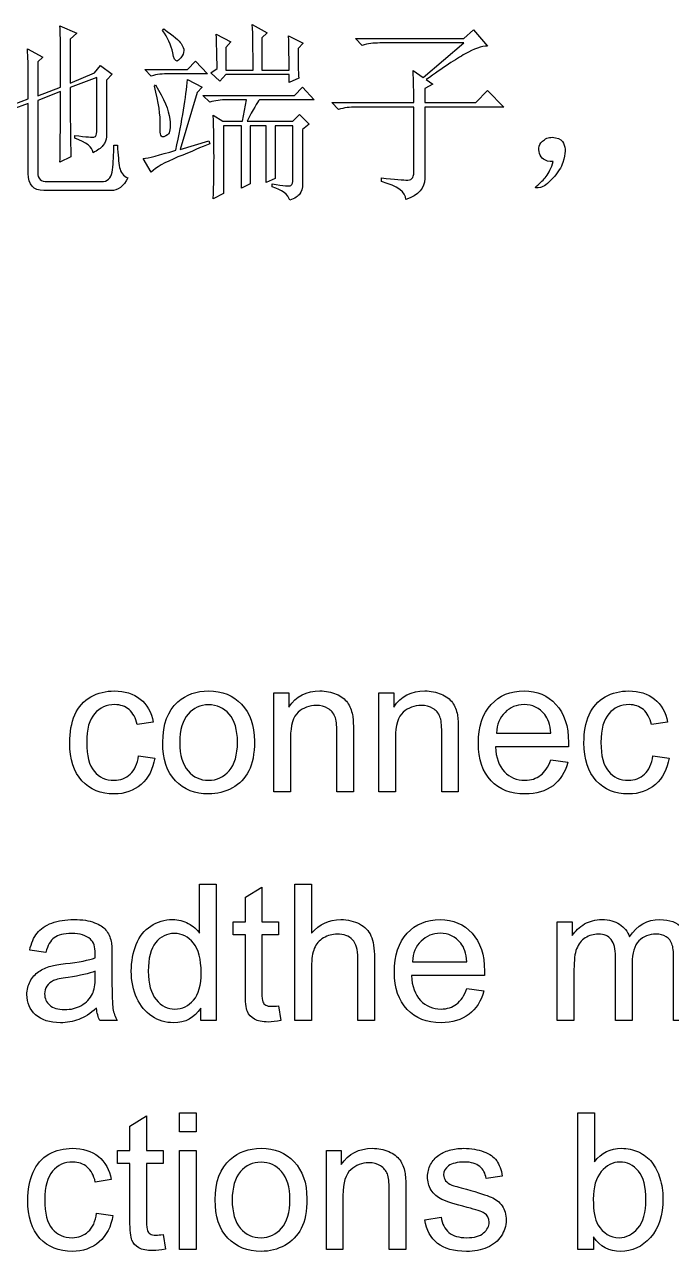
# Model space of a CAD drawing. Extents: x -45 to 645, y -160 to 467.
# Drawn here: x 370.41 to 376.39, y 147.13 to 158.48 of the extents above; entities that cross this region are included whole.
import ezdxf

# ---------------------------------------------------------------- set-up
doc = ezdxf.new("R2010")
doc.units = 0
doc.layers.add('layer 1', color=7, linetype='Continuous')

msp = doc.modelspace()

# ---------------------------------------------------------------- linework, layer by layer
at = {"layer": 'layer 1', "color": 7, "true_color": 0xffffff}
for points, knots in [([(370.872, 157.431), (370.98, 157.394), (371.038, 157.35), (371.042, 157.298), (371.083, 157.318), (371.113, 157.339), (371.134, 157.364), (371.155, 157.39), (371.166, 157.417), (371.166, 157.443), (371.166, 157.443), (371.166, 157.969), (371.166, 157.969), (371.166, 157.969), (371.22, 158.023), (371.22, 158.023), (371.22, 158.023), (371.11, 158.106), (371.11, 158.106), (371.11, 158.106), (371.055, 158.037), (371.055, 158.037), (371.055, 158.037), (370.83, 157.941), (370.83, 157.941), (370.83, 157.941), (370.83, 158.348), (370.83, 158.348), (370.83, 158.348), (370.891, 158.403), (370.891, 158.403), (370.891, 158.403), (370.736, 158.471), (370.736, 158.471), (370.739, 158.397), (370.741, 158.32), (370.741, 158.237), (370.741, 158.237), (370.741, 157.905), (370.741, 157.905), (370.741, 157.905), (370.53, 157.824), (370.53, 157.824), (370.53, 157.824), (370.53, 158.14), (370.53, 158.14), (370.53, 158.14), (370.579, 158.182), (370.579, 158.182), (370.579, 158.182), (370.436, 158.258), (370.436, 158.258), (370.439, 158.175), (370.443, 158.103), (370.443, 158.044), (370.443, 158.044), (370.443, 157.796), (370.443, 157.796), (370.443, 157.796), (370.182, 157.699), (370.182, 157.699), (370.182, 157.699), (370.251, 157.665), (370.251, 157.665), (370.251, 157.665), (370.292, 157.699), (370.292, 157.699), (370.292, 157.699), (370.443, 157.753), (370.443, 157.753), (370.443, 157.753), (370.443, 157.106), (370.443, 157.106), (370.443, 157), (370.49, 156.947), (370.586, 156.947), (370.586, 156.947), (371.206, 156.947), (371.206, 156.947), (371.274, 156.947), (371.326, 156.986), (371.363, 157.064), (371.323, 157.083), (371.296, 157.115), (371.288, 157.161), (371.279, 157.207), (371.272, 157.275), (371.267, 157.367), (371.267, 157.367), (371.234, 157.367), (371.234, 157.367), (371.234, 157.281), (371.23, 157.205), (371.223, 157.14), (371.216, 157.076), (371.188, 157.039), (371.138, 157.03), (371.138, 157.03), (370.619, 157.03), (370.619, 157.03), (370.56, 157.03), (370.53, 157.058), (370.53, 157.113), (370.53, 157.113), (370.53, 157.782), (370.53, 157.782), (370.53, 157.782), (370.741, 157.865), (370.741, 157.865), (370.741, 157.59), (370.739, 157.371), (370.736, 157.21), (370.736, 157.21), (370.837, 157.258), (370.837, 157.258), (370.834, 157.381), (370.83, 157.595), (370.83, 157.9), (370.83, 157.9), (371.076, 157.995), (371.076, 157.995), (371.076, 157.995), (371.076, 157.493), (371.076, 157.493), (371.076, 157.464), (371.069, 157.448), (371.055, 157.443), (371.042, 157.44), (370.98, 157.443), (370.872, 157.457), (370.872, 157.457), (370.872, 157.431), (370.872, 157.431)], [0, 0, 0, 0, 0.022727, 0.022727, 0.022727, 0.045455, 0.045455, 0.045455, 0.068182, 0.068182, 0.068182, 0.090909, 0.090909, 0.090909, 0.113636, 0.113636, 0.113636, 0.136364, 0.136364, 0.136364, 0.159091, 0.159091, 0.159091, 0.181818, 0.181818, 0.181818, 0.204545, 0.204545, 0.204545, 0.227273, 0.227273, 0.227273, 0.25, 0.25, 0.25, 0.272727, 0.272727, 0.272727, 0.295455, 0.295455, 0.295455, 0.318182, 0.318182, 0.318182, 0.340909, 0.340909, 0.340909, 0.363636, 0.363636, 0.363636, 0.386364, 0.386364, 0.386364, 0.409091, 0.409091, 0.409091, 0.431818, 0.431818, 0.431818, 0.454545, 0.454545, 0.454545, 0.477273, 0.477273, 0.477273, 0.5, 0.5, 0.5, 0.522727, 0.522727, 0.522727, 0.545455, 0.545455, 0.545455, 0.568182, 0.568182, 0.568182, 0.590909, 0.590909, 0.590909, 0.613636, 0.613636, 0.613636, 0.636364, 0.636364, 0.636364, 0.659091, 0.659091, 0.659091, 0.681818, 0.681818, 0.681818, 0.704545, 0.704545, 0.704545, 0.727273, 0.727273, 0.727273, 0.75, 0.75, 0.75, 0.772727, 0.772727, 0.772727, 0.795455, 0.795455, 0.795455, 0.818182, 0.818182, 0.818182, 0.840909, 0.840909, 0.840909, 0.863636, 0.863636, 0.863636, 0.886364, 0.886364, 0.886364, 0.909091, 0.909091, 0.909091, 0.931818, 0.931818, 0.931818, 0.954545, 0.954545, 0.954545, 0.977273, 0.977273, 0.977273, 1, 1, 1, 1]), ([(371.684, 158.429), (371.733, 158.364), (371.765, 158.295), (371.779, 158.221), (371.787, 158.172), (371.801, 158.145), (371.82, 158.145), (371.824, 158.145), (371.836, 158.156), (371.854, 158.177), (371.873, 158.198), (371.882, 158.219), (371.882, 158.242), (371.882, 158.261), (371.873, 158.283), (371.857, 158.307), (371.841, 158.334), (371.787, 158.378), (371.697, 158.443), (371.697, 158.443), (371.684, 158.429), (371.684, 158.429)], [0, 0, 0, 0, 0.142857, 0.142857, 0.142857, 0.285714, 0.285714, 0.285714, 0.428571, 0.428571, 0.428571, 0.571429, 0.571429, 0.571429, 0.714286, 0.714286, 0.714286, 0.857143, 0.857143, 0.857143, 1, 1, 1, 1]), ([(372.133, 158.036), (372.133, 158.036), (372.215, 157.96), (372.215, 157.96), (372.215, 157.96), (372.269, 158.022), (372.269, 158.022), (372.269, 158.022), (372.856, 158.022), (372.856, 158.022), (372.856, 158.022), (372.856, 157.946), (372.856, 157.946), (372.856, 157.946), (372.945, 157.986), (372.945, 157.986), (372.941, 158.046), (372.938, 158.138), (372.938, 158.263), (372.938, 158.263), (372.987, 158.311), (372.987, 158.311), (372.987, 158.311), (372.851, 158.38), (372.851, 158.38), (372.854, 158.26), (372.856, 158.156), (372.856, 158.062), (372.856, 158.062), (372.604, 158.062), (372.604, 158.062), (372.604, 158.062), (372.604, 158.36), (372.604, 158.36), (372.604, 158.36), (372.652, 158.408), (372.652, 158.408), (372.652, 158.408), (372.515, 158.484), (372.515, 158.484), (372.521, 158.392), (372.522, 158.251), (372.522, 158.062), (372.522, 158.062), (372.269, 158.062), (372.269, 158.062), (372.269, 158.062), (372.269, 158.27), (372.269, 158.27), (372.269, 158.27), (372.318, 158.325), (372.318, 158.325), (372.318, 158.325), (372.182, 158.394), (372.182, 158.394), (372.185, 158.311), (372.189, 158.205), (372.189, 158.076), (372.189, 158.076), (372.133, 158.036), (372.133, 158.036)], [0, 0, 0, 0, 0.05, 0.05, 0.05, 0.1, 0.1, 0.1, 0.15, 0.15, 0.15, 0.2, 0.2, 0.2, 0.25, 0.25, 0.25, 0.3, 0.3, 0.3, 0.35, 0.35, 0.35, 0.4, 0.4, 0.4, 0.45, 0.45, 0.45, 0.5, 0.5, 0.5, 0.55, 0.55, 0.55, 0.6, 0.6, 0.6, 0.65, 0.65, 0.65, 0.7, 0.7, 0.7, 0.75, 0.75, 0.75, 0.8, 0.8, 0.8, 0.85, 0.85, 0.85, 0.9, 0.9, 0.9, 0.95, 0.95, 0.95, 1, 1, 1, 1]), ([(373.532, 158.291), (373.582, 158.306), (373.636, 158.313), (373.696, 158.313), (373.696, 158.313), (374.473, 158.313), (374.473, 158.313), (374.473, 158.313), (374.097, 157.995), (374.097, 157.995), (374.097, 157.995), (374.003, 158.057), (374.003, 158.057), (374.006, 157.962), (374.01, 157.863), (374.01, 157.761), (374.01, 157.761), (373.252, 157.761), (373.252, 157.761), (373.252, 157.761), (373.313, 157.699), (373.313, 157.699), (373.364, 157.713), (373.418, 157.72), (373.477, 157.72), (373.477, 157.72), (374.01, 157.72), (374.01, 157.72), (374.01, 157.72), (374.01, 157.14), (374.01, 157.14), (374.013, 157.076), (373.996, 157.044), (373.954, 157.044), (373.914, 157.044), (373.832, 157.051), (373.71, 157.064), (373.71, 157.064), (373.71, 157.03), (373.71, 157.03), (373.86, 156.988), (373.935, 156.933), (373.935, 156.864), (374.052, 156.905), (374.111, 156.97), (374.111, 157.058), (374.111, 157.058), (374.111, 157.72), (374.111, 157.72), (374.111, 157.72), (374.841, 157.72), (374.841, 157.72), (374.841, 157.72), (374.691, 157.872), (374.691, 157.872), (374.691, 157.872), (374.583, 157.761), (374.583, 157.761), (374.583, 157.761), (374.111, 157.761), (374.111, 157.761), (374.111, 157.761), (374.111, 157.893), (374.111, 157.893), (374.111, 157.893), (374.186, 157.933), (374.186, 157.933), (374.186, 157.933), (374.125, 157.974), (374.125, 157.974), (374.281, 158.085), (374.399, 158.164), (374.483, 158.212), (374.567, 158.26), (374.637, 158.284), (374.691, 158.284), (374.691, 158.284), (374.562, 158.436), (374.562, 158.436), (374.562, 158.436), (374.473, 158.353), (374.473, 158.353), (374.473, 158.353), (373.47, 158.353), (373.47, 158.353), (373.47, 158.353), (373.532, 158.291), (373.532, 158.291)], [0, 0, 0, 0, 0.034483, 0.034483, 0.034483, 0.068966, 0.068966, 0.068966, 0.103448, 0.103448, 0.103448, 0.137931, 0.137931, 0.137931, 0.172414, 0.172414, 0.172414, 0.206897, 0.206897, 0.206897, 0.241379, 0.241379, 0.241379, 0.275862, 0.275862, 0.275862, 0.310345, 0.310345, 0.310345, 0.344828, 0.344828, 0.344828, 0.37931, 0.37931, 0.37931, 0.413793, 0.413793, 0.413793, 0.448276, 0.448276, 0.448276, 0.482759, 0.482759, 0.482759, 0.517241, 0.517241, 0.517241, 0.551724, 0.551724, 0.551724, 0.586207, 0.586207, 0.586207, 0.62069, 0.62069, 0.62069, 0.655172, 0.655172, 0.655172, 0.689655, 0.689655, 0.689655, 0.724138, 0.724138, 0.724138, 0.758621, 0.758621, 0.758621, 0.793103, 0.793103, 0.793103, 0.827586, 0.827586, 0.827586, 0.862069, 0.862069, 0.862069, 0.896552, 0.896552, 0.896552, 0.931034, 0.931034, 0.931034, 0.965517, 0.965517, 0.965517, 1, 1, 1, 1]), ([(371.581, 158.007), (371.632, 158.022), (371.686, 158.029), (371.745, 158.029), (371.745, 158.029), (372.1, 158.029), (372.1, 158.029), (372.1, 158.029), (371.99, 158.145), (371.99, 158.145), (371.99, 158.145), (371.915, 158.069), (371.915, 158.069), (371.915, 158.069), (371.52, 158.069), (371.52, 158.069), (371.52, 158.069), (371.581, 158.007), (371.581, 158.007)], [0, 0, 0, 0, 0.166667, 0.166667, 0.166667, 0.333333, 0.333333, 0.333333, 0.5, 0.5, 0.5, 0.666667, 0.666667, 0.666667, 0.833333, 0.833333, 0.833333, 1, 1, 1, 1]), ([(372.004, 157.856), (372.004, 157.856), (372.051, 157.905), (372.051, 157.905), (372.051, 157.905), (371.915, 157.974), (371.915, 157.974), (371.903, 157.817), (371.866, 157.598), (371.807, 157.32), (371.651, 157.274), (371.552, 157.247), (371.506, 157.244), (371.506, 157.244), (371.581, 157.118), (371.581, 157.118), (371.621, 157.161), (371.703, 157.207), (371.827, 157.258), (371.95, 157.307), (372.047, 157.35), (372.121, 157.381), (372.121, 157.381), (372.114, 157.408), (372.114, 157.408), (372.114, 157.408), (371.847, 157.327), (371.847, 157.327), (371.847, 157.327), (372.004, 157.856), (372.004, 157.856)], [0, 0, 0, 0, 0.1, 0.1, 0.1, 0.2, 0.2, 0.2, 0.3, 0.3, 0.3, 0.4, 0.4, 0.4, 0.5, 0.5, 0.5, 0.6, 0.6, 0.6, 0.7, 0.7, 0.7, 0.8, 0.8, 0.8, 0.9, 0.9, 0.9, 1, 1, 1, 1]), ([(371.609, 157.912), (371.649, 157.761), (371.667, 157.641), (371.663, 157.554), (371.658, 157.48), (371.667, 157.443), (371.69, 157.443), (371.695, 157.443), (371.709, 157.45), (371.731, 157.464), (371.754, 157.478), (371.761, 157.526), (371.752, 157.609), (371.742, 157.692), (371.7, 157.796), (371.621, 157.925), (371.621, 157.925), (371.609, 157.912), (371.609, 157.912)], [0, 0, 0, 0, 0.166667, 0.166667, 0.166667, 0.333333, 0.333333, 0.333333, 0.5, 0.5, 0.5, 0.666667, 0.666667, 0.666667, 0.833333, 0.833333, 0.833333, 1, 1, 1, 1]), ([(372.243, 157.588), (372.243, 157.588), (372.154, 157.644), (372.154, 157.644), (372.159, 157.515), (372.161, 157.387), (372.161, 157.258), (372.161, 157.129), (372.159, 157), (372.154, 156.872), (372.154, 156.872), (372.25, 156.919), (372.25, 156.919), (372.25, 156.919), (372.25, 157.547), (372.25, 157.547), (372.25, 157.547), (372.414, 157.547), (372.414, 157.547), (372.414, 157.547), (372.414, 156.969), (372.414, 156.969), (372.414, 156.969), (372.494, 157.009), (372.494, 157.009), (372.494, 157.009), (372.494, 157.547), (372.494, 157.547), (372.494, 157.547), (372.645, 157.547), (372.645, 157.547), (372.645, 157.547), (372.645, 157.023), (372.645, 157.023), (372.645, 157.023), (372.727, 157.059), (372.727, 157.059), (372.727, 157.059), (372.727, 157.547), (372.727, 157.547), (372.727, 157.547), (372.891, 157.547), (372.891, 157.547), (372.891, 157.547), (372.891, 157.05), (372.891, 157.05), (372.891, 157.023), (372.886, 157.004), (372.873, 156.995), (372.863, 156.986), (372.803, 156.991), (372.7, 157.009), (372.7, 157.009), (372.7, 156.981), (372.7, 156.981), (372.791, 156.955), (372.845, 156.912), (372.863, 156.857), (372.908, 156.875), (372.94, 156.896), (372.955, 156.916), (372.971, 156.937), (372.98, 156.969), (372.98, 157.009), (372.98, 157.009), (372.98, 157.512), (372.98, 157.512), (372.98, 157.512), (373.041, 157.561), (373.041, 157.561), (373.041, 157.561), (372.952, 157.651), (372.952, 157.651), (372.952, 157.651), (372.891, 157.588), (372.891, 157.588), (372.891, 157.588), (372.468, 157.588), (372.468, 157.588), (372.522, 157.699), (372.561, 157.764), (372.583, 157.787), (372.583, 157.787), (373.088, 157.787), (373.088, 157.787), (373.088, 157.787), (372.98, 157.903), (372.98, 157.903), (372.98, 157.903), (372.905, 157.828), (372.905, 157.828), (372.905, 157.828), (372.058, 157.828), (372.058, 157.828), (372.058, 157.828), (372.121, 157.766), (372.121, 157.766), (372.17, 157.78), (372.224, 157.787), (372.283, 157.787), (372.283, 157.787), (372.461, 157.787), (372.461, 157.787), (372.461, 157.787), (372.426, 157.588), (372.426, 157.588), (372.426, 157.588), (372.243, 157.588), (372.243, 157.588)], [0, 0, 0, 0, 0.027778, 0.027778, 0.027778, 0.055556, 0.055556, 0.055556, 0.083333, 0.083333, 0.083333, 0.111111, 0.111111, 0.111111, 0.138889, 0.138889, 0.138889, 0.166667, 0.166667, 0.166667, 0.194444, 0.194444, 0.194444, 0.222222, 0.222222, 0.222222, 0.25, 0.25, 0.25, 0.277778, 0.277778, 0.277778, 0.305556, 0.305556, 0.305556, 0.333333, 0.333333, 0.333333, 0.361111, 0.361111, 0.361111, 0.388889, 0.388889, 0.388889, 0.416667, 0.416667, 0.416667, 0.444444, 0.444444, 0.444444, 0.472222, 0.472222, 0.472222, 0.5, 0.5, 0.5, 0.527778, 0.527778, 0.527778, 0.555556, 0.555556, 0.555556, 0.583333, 0.583333, 0.583333, 0.611111, 0.611111, 0.611111, 0.638889, 0.638889, 0.638889, 0.666667, 0.666667, 0.666667, 0.694444, 0.694444, 0.694444, 0.722222, 0.722222, 0.722222, 0.75, 0.75, 0.75, 0.777778, 0.777778, 0.777778, 0.805556, 0.805556, 0.805556, 0.833333, 0.833333, 0.833333, 0.861111, 0.861111, 0.861111, 0.888889, 0.888889, 0.888889, 0.916667, 0.916667, 0.916667, 0.944444, 0.944444, 0.944444, 0.972222, 0.972222, 0.972222, 1, 1, 1, 1]), ([(375.156, 156.997), (375.142, 156.986), (375.135, 156.981), (375.135, 156.976), (375.135, 156.97), (375.15, 156.97), (375.18, 156.976), (375.21, 156.981), (375.248, 157.009), (375.295, 157.062), (375.344, 157.115), (375.374, 157.163), (375.388, 157.207), (375.402, 157.249), (375.409, 157.284), (375.409, 157.312), (375.409, 157.336), (375.404, 157.36), (375.395, 157.385), (375.386, 157.41), (375.362, 157.427), (375.32, 157.436), (375.28, 157.445), (375.245, 157.439), (375.217, 157.418), (375.191, 157.399), (375.175, 157.378), (375.17, 157.357), (375.164, 157.336), (375.166, 157.314), (375.173, 157.291), (375.18, 157.268), (375.192, 157.251), (375.21, 157.237), (375.229, 157.223), (375.259, 157.215), (375.299, 157.215), (375.281, 157.156), (375.259, 157.11), (375.234, 157.078), (375.208, 157.046), (375.182, 157.02), (375.156, 156.997)], [0, 0, 0, 0, 0.071429, 0.071429, 0.071429, 0.142857, 0.142857, 0.142857, 0.214286, 0.214286, 0.214286, 0.285714, 0.285714, 0.285714, 0.357143, 0.357143, 0.357143, 0.428571, 0.428571, 0.428571, 0.5, 0.5, 0.5, 0.571429, 0.571429, 0.571429, 0.642857, 0.642857, 0.642857, 0.714286, 0.714286, 0.714286, 0.785714, 0.785714, 0.785714, 0.857143, 0.857143, 0.857143, 0.928571, 0.928571, 0.928571, 1, 1, 1, 1]), ([(371.386, 151.546), (371.346, 151.509), (371.295, 151.49), (371.236, 151.49), (371.161, 151.49), (371.1, 151.518), (371.053, 151.573), (371.005, 151.629), (370.983, 151.717), (370.983, 151.841), (370.983, 151.963), (371.007, 152.051), (371.056, 152.105), (371.103, 152.162), (371.166, 152.19), (371.245, 152.19), (371.295, 152.19), (371.339, 152.174), (371.376, 152.144), (371.411, 152.112), (371.437, 152.067), (371.451, 152.005), (371.451, 152.005), (371.599, 152.028), (371.599, 152.028), (371.582, 152.12), (371.541, 152.192), (371.479, 152.241), (371.416, 152.292), (371.335, 152.317), (371.238, 152.317), (371.161, 152.317), (371.087, 152.299), (371.021, 152.262), (370.956, 152.225), (370.906, 152.169), (370.874, 152.095), (370.841, 152.021), (370.826, 151.934), (370.826, 151.837), (370.826, 151.684), (370.864, 151.567), (370.939, 151.485), (371.014, 151.403), (371.114, 151.363), (371.238, 151.363), (371.335, 151.363), (371.419, 151.393), (371.487, 151.451), (371.554, 151.511), (371.597, 151.592), (371.613, 151.696), (371.613, 151.696), (371.463, 151.717), (371.463, 151.717), (371.452, 151.64), (371.426, 151.583), (371.386, 151.546)], [0, 0, 0, 0, 0.052632, 0.052632, 0.052632, 0.105263, 0.105263, 0.105263, 0.157895, 0.157895, 0.157895, 0.210526, 0.210526, 0.210526, 0.263158, 0.263158, 0.263158, 0.315789, 0.315789, 0.315789, 0.368421, 0.368421, 0.368421, 0.421053, 0.421053, 0.421053, 0.473684, 0.473684, 0.473684, 0.526316, 0.526316, 0.526316, 0.578947, 0.578947, 0.578947, 0.631579, 0.631579, 0.631579, 0.684211, 0.684211, 0.684211, 0.736842, 0.736842, 0.736842, 0.789474, 0.789474, 0.789474, 0.842105, 0.842105, 0.842105, 0.894737, 0.894737, 0.894737, 0.947368, 0.947368, 0.947368, 1, 1, 1, 1]), ([(371.804, 151.486), (371.882, 151.403), (371.985, 151.363), (372.111, 151.363), (372.191, 151.363), (372.263, 151.382), (372.331, 151.419), (372.397, 151.456), (372.448, 151.507), (372.483, 151.576), (372.518, 151.643), (372.535, 151.735), (372.535, 151.853), (372.535, 151.998), (372.495, 152.111), (372.416, 152.194), (372.338, 152.277), (372.237, 152.317), (372.111, 152.317), (371.999, 152.317), (371.905, 152.284), (371.826, 152.215), (371.734, 152.134), (371.687, 152.008), (371.687, 151.841), (371.687, 151.686), (371.725, 151.567), (371.804, 151.486)], [0, 0, 0, 0, 0.111111, 0.111111, 0.111111, 0.222222, 0.222222, 0.222222, 0.333333, 0.333333, 0.333333, 0.444444, 0.444444, 0.444444, 0.555556, 0.555556, 0.555556, 0.666667, 0.666667, 0.666667, 0.777778, 0.777778, 0.777778, 0.888889, 0.888889, 0.888889, 1, 1, 1, 1]), ([(372.869, 151.382), (372.869, 151.382), (372.869, 151.882), (372.869, 151.882), (372.869, 152), (372.893, 152.079), (372.941, 152.12), (372.988, 152.162), (373.044, 152.183), (373.108, 152.183), (373.15, 152.183), (373.185, 152.174), (373.215, 152.155), (373.246, 152.137), (373.267, 152.111), (373.279, 152.081), (373.292, 152.049), (373.297, 152.001), (373.297, 151.938), (373.297, 151.938), (373.297, 151.382), (373.297, 151.382), (373.297, 151.382), (373.451, 151.382), (373.451, 151.382), (373.451, 151.382), (373.451, 151.945), (373.451, 151.945), (373.451, 152.016), (373.447, 152.067), (373.442, 152.095), (373.433, 152.139), (373.417, 152.178), (373.395, 152.21), (373.372, 152.241), (373.337, 152.268), (373.292, 152.287), (373.246, 152.307), (373.196, 152.317), (373.141, 152.317), (373.016, 152.317), (372.92, 152.268), (372.853, 152.167), (372.853, 152.167), (372.853, 152.298), (372.853, 152.298), (372.853, 152.298), (372.715, 152.298), (372.715, 152.298), (372.715, 152.298), (372.715, 151.382), (372.715, 151.382), (372.715, 151.382), (372.869, 151.382), (372.869, 151.382)], [0, 0, 0, 0, 0.055556, 0.055556, 0.055556, 0.111111, 0.111111, 0.111111, 0.166667, 0.166667, 0.166667, 0.222222, 0.222222, 0.222222, 0.277778, 0.277778, 0.277778, 0.333333, 0.333333, 0.333333, 0.388889, 0.388889, 0.388889, 0.444444, 0.444444, 0.444444, 0.5, 0.5, 0.5, 0.555556, 0.555556, 0.555556, 0.611111, 0.611111, 0.611111, 0.666667, 0.666667, 0.666667, 0.722222, 0.722222, 0.722222, 0.777778, 0.777778, 0.777778, 0.833333, 0.833333, 0.833333, 0.888889, 0.888889, 0.888889, 0.944444, 0.944444, 0.944444, 1, 1, 1, 1]), ([(373.84, 151.382), (373.84, 151.382), (373.84, 151.882), (373.84, 151.882), (373.84, 152), (373.864, 152.079), (373.911, 152.12), (373.959, 152.162), (374.015, 152.183), (374.079, 152.183), (374.121, 152.183), (374.156, 152.174), (374.186, 152.155), (374.217, 152.137), (374.238, 152.111), (374.25, 152.081), (374.262, 152.049), (374.268, 152.001), (374.268, 151.938), (374.268, 151.938), (374.268, 151.382), (374.268, 151.382), (374.268, 151.382), (374.421, 151.382), (374.421, 151.382), (374.421, 151.382), (374.421, 151.945), (374.421, 151.945), (374.421, 152.016), (374.418, 152.067), (374.413, 152.095), (374.404, 152.139), (374.388, 152.178), (374.366, 152.21), (374.343, 152.241), (374.308, 152.268), (374.262, 152.287), (374.217, 152.307), (374.166, 152.317), (374.112, 152.317), (373.987, 152.317), (373.891, 152.268), (373.824, 152.167), (373.824, 152.167), (373.824, 152.298), (373.824, 152.298), (373.824, 152.298), (373.686, 152.298), (373.686, 152.298), (373.686, 152.298), (373.686, 151.382), (373.686, 151.382), (373.686, 151.382), (373.84, 151.382), (373.84, 151.382)], [0, 0, 0, 0, 0.055556, 0.055556, 0.055556, 0.111111, 0.111111, 0.111111, 0.166667, 0.166667, 0.166667, 0.222222, 0.222222, 0.222222, 0.277778, 0.277778, 0.277778, 0.333333, 0.333333, 0.333333, 0.388889, 0.388889, 0.388889, 0.444444, 0.444444, 0.444444, 0.5, 0.5, 0.5, 0.555556, 0.555556, 0.555556, 0.611111, 0.611111, 0.611111, 0.666667, 0.666667, 0.666667, 0.722222, 0.722222, 0.722222, 0.777778, 0.777778, 0.777778, 0.833333, 0.833333, 0.833333, 0.888889, 0.888889, 0.888889, 0.944444, 0.944444, 0.944444, 1, 1, 1, 1]), ([(375.181, 151.536), (375.141, 151.506), (375.094, 151.49), (375.038, 151.49), (374.961, 151.49), (374.898, 151.516), (374.848, 151.569), (374.797, 151.624), (374.769, 151.7), (374.764, 151.8), (374.764, 151.8), (375.44, 151.8), (375.44, 151.8), (375.44, 151.818), (375.44, 151.832), (375.44, 151.841), (375.44, 151.993), (375.401, 152.109), (375.324, 152.192), (375.248, 152.275), (375.15, 152.317), (375.029, 152.317), (374.904, 152.317), (374.802, 152.275), (374.724, 152.19), (374.645, 152.106), (374.607, 151.985), (374.607, 151.832), (374.607, 151.684), (374.645, 151.569), (374.724, 151.486), (374.801, 151.403), (374.905, 151.363), (375.038, 151.363), (375.143, 151.363), (375.228, 151.389), (375.297, 151.44), (375.363, 151.492), (375.41, 151.564), (375.434, 151.657), (375.434, 151.657), (375.276, 151.679), (375.276, 151.679), (375.253, 151.613), (375.221, 151.566), (375.181, 151.536)], [0, 0, 0, 0, 0.066667, 0.066667, 0.066667, 0.133333, 0.133333, 0.133333, 0.2, 0.2, 0.2, 0.266667, 0.266667, 0.266667, 0.333333, 0.333333, 0.333333, 0.4, 0.4, 0.4, 0.466667, 0.466667, 0.466667, 0.533333, 0.533333, 0.533333, 0.6, 0.6, 0.6, 0.666667, 0.666667, 0.666667, 0.733333, 0.733333, 0.733333, 0.8, 0.8, 0.8, 0.866667, 0.866667, 0.866667, 0.933333, 0.933333, 0.933333, 1, 1, 1, 1]), ([(376.144, 151.546), (376.104, 151.509), (376.053, 151.49), (375.994, 151.49), (375.919, 151.49), (375.857, 151.518), (375.81, 151.573), (375.763, 151.629), (375.74, 151.717), (375.74, 151.841), (375.74, 151.963), (375.765, 152.051), (375.814, 152.105), (375.861, 152.162), (375.924, 152.19), (376.002, 152.19), (376.053, 152.19), (376.097, 152.174), (376.133, 152.144), (376.168, 152.112), (376.194, 152.067), (376.208, 152.005), (376.208, 152.005), (376.357, 152.028), (376.357, 152.028), (376.339, 152.12), (376.299, 152.192), (376.236, 152.241), (376.173, 152.292), (376.093, 152.317), (375.995, 152.317), (375.919, 152.317), (375.845, 152.299), (375.779, 152.262), (375.714, 152.225), (375.664, 152.169), (375.632, 152.095), (375.599, 152.021), (375.583, 151.934), (375.583, 151.837), (375.583, 151.684), (375.622, 151.567), (375.697, 151.485), (375.772, 151.403), (375.871, 151.363), (375.995, 151.363), (376.093, 151.363), (376.177, 151.393), (376.245, 151.451), (376.311, 151.511), (376.355, 151.592), (376.371, 151.696), (376.371, 151.696), (376.221, 151.717), (376.221, 151.717), (376.21, 151.64), (376.184, 151.583), (376.144, 151.546)], [0, 0, 0, 0, 0.052632, 0.052632, 0.052632, 0.105263, 0.105263, 0.105263, 0.157895, 0.157895, 0.157895, 0.210526, 0.210526, 0.210526, 0.263158, 0.263158, 0.263158, 0.315789, 0.315789, 0.315789, 0.368421, 0.368421, 0.368421, 0.421053, 0.421053, 0.421053, 0.473684, 0.473684, 0.473684, 0.526316, 0.526316, 0.526316, 0.578947, 0.578947, 0.578947, 0.631579, 0.631579, 0.631579, 0.684211, 0.684211, 0.684211, 0.736842, 0.736842, 0.736842, 0.789474, 0.789474, 0.789474, 0.842105, 0.842105, 0.842105, 0.894737, 0.894737, 0.894737, 0.947368, 0.947368, 0.947368, 1, 1, 1, 1]), ([(371.921, 152.102), (371.971, 152.16), (372.034, 152.188), (372.111, 152.188), (372.188, 152.188), (372.251, 152.16), (372.301, 152.102), (372.352, 152.044), (372.378, 151.957), (372.378, 151.844), (372.378, 151.725), (372.352, 151.636), (372.301, 151.578), (372.251, 151.52), (372.188, 151.49), (372.111, 151.49), (372.034, 151.49), (371.971, 151.518), (371.921, 151.576), (371.87, 151.635), (371.844, 151.723), (371.844, 151.839), (371.844, 151.956), (371.87, 152.044), (371.921, 152.102)], [0, 0, 0, 0, 0.125, 0.125, 0.125, 0.25, 0.25, 0.25, 0.375, 0.375, 0.375, 0.5, 0.5, 0.5, 0.625, 0.625, 0.625, 0.75, 0.75, 0.75, 0.875, 0.875, 0.875, 1, 1, 1, 1]), ([(374.853, 152.118), (374.9, 152.165), (374.96, 152.19), (375.029, 152.19), (375.108, 152.19), (375.171, 152.16), (375.22, 152.1), (375.251, 152.061), (375.27, 152.005), (375.277, 151.927), (375.277, 151.927), (374.773, 151.927), (374.773, 151.927), (374.778, 152.007), (374.804, 152.07), (374.853, 152.118)], [0, 0, 0, 0, 0.2, 0.2, 0.2, 0.4, 0.4, 0.4, 0.6, 0.6, 0.6, 0.8, 0.8, 0.8, 1, 1, 1, 1]), ([(372.182, 149.266), (372.182, 149.266), (372.182, 150.529), (372.182, 150.529), (372.182, 150.529), (372.028, 150.529), (372.028, 150.529), (372.028, 150.529), (372.028, 150.074), (372.028, 150.074), (372.002, 150.112), (371.967, 150.142), (371.923, 150.165), (371.881, 150.188), (371.832, 150.201), (371.778, 150.201), (371.703, 150.201), (371.637, 150.181), (371.576, 150.141), (371.516, 150.102), (371.471, 150.045), (371.441, 149.971), (371.412, 149.897), (371.396, 149.814), (371.396, 149.723), (371.396, 149.629), (371.413, 149.546), (371.446, 149.474), (371.48, 149.403), (371.525, 149.347), (371.586, 149.306), (371.647, 149.266), (371.714, 149.246), (371.785, 149.246), (371.897, 149.246), (371.981, 149.292), (372.038, 149.382), (372.038, 149.382), (372.038, 149.266), (372.038, 149.266), (372.038, 149.266), (372.182, 149.266), (372.182, 149.266)], [0, 0, 0, 0, 0.071429, 0.071429, 0.071429, 0.142857, 0.142857, 0.142857, 0.214286, 0.214286, 0.214286, 0.285714, 0.285714, 0.285714, 0.357143, 0.357143, 0.357143, 0.428571, 0.428571, 0.428571, 0.5, 0.5, 0.5, 0.571429, 0.571429, 0.571429, 0.642857, 0.642857, 0.642857, 0.714286, 0.714286, 0.714286, 0.785714, 0.785714, 0.785714, 0.857143, 0.857143, 0.857143, 0.928571, 0.928571, 0.928571, 1, 1, 1, 1]), ([(372.692, 149.398), (372.669, 149.398), (372.652, 149.402), (372.639, 149.409), (372.627, 149.418), (372.618, 149.426), (372.613, 149.44), (372.608, 149.453), (372.604, 149.481), (372.604, 149.525), (372.604, 149.525), (372.604, 150.061), (372.604, 150.061), (372.604, 150.061), (372.758, 150.061), (372.758, 150.061), (372.758, 150.061), (372.758, 150.181), (372.758, 150.181), (372.758, 150.181), (372.604, 150.181), (372.604, 150.181), (372.604, 150.181), (372.604, 150.501), (372.604, 150.501), (372.604, 150.501), (372.451, 150.407), (372.451, 150.407), (372.451, 150.407), (372.451, 150.181), (372.451, 150.181), (372.451, 150.181), (372.337, 150.181), (372.337, 150.181), (372.337, 150.181), (372.337, 150.061), (372.337, 150.061), (372.337, 150.061), (372.451, 150.061), (372.451, 150.061), (372.451, 150.061), (372.451, 149.534), (372.451, 149.534), (372.451, 149.44), (372.458, 149.38), (372.47, 149.35), (372.482, 149.322), (372.503, 149.297), (372.535, 149.28), (372.564, 149.262), (372.608, 149.253), (372.664, 149.253), (372.697, 149.253), (372.735, 149.259), (372.779, 149.267), (372.779, 149.267), (372.758, 149.403), (372.758, 149.403), (372.73, 149.4), (372.707, 149.398), (372.692, 149.398)], [0, 0, 0, 0, 0.05, 0.05, 0.05, 0.1, 0.1, 0.1, 0.15, 0.15, 0.15, 0.2, 0.2, 0.2, 0.25, 0.25, 0.25, 0.3, 0.3, 0.3, 0.35, 0.35, 0.35, 0.4, 0.4, 0.4, 0.45, 0.45, 0.45, 0.5, 0.5, 0.5, 0.55, 0.55, 0.55, 0.6, 0.6, 0.6, 0.65, 0.65, 0.65, 0.7, 0.7, 0.7, 0.75, 0.75, 0.75, 0.8, 0.8, 0.8, 0.85, 0.85, 0.85, 0.9, 0.9, 0.9, 0.95, 0.95, 0.95, 1, 1, 1, 1]), ([(373.063, 149.266), (373.063, 149.266), (373.063, 149.765), (373.063, 149.765), (373.063, 149.837), (373.072, 149.894), (373.089, 149.934), (373.105, 149.975), (373.135, 150.007), (373.173, 150.031), (373.213, 150.054), (373.255, 150.066), (373.301, 150.066), (373.362, 150.067), (373.409, 150.049), (373.442, 150.014), (373.475, 149.978), (373.491, 149.922), (373.491, 149.844), (373.491, 149.844), (373.491, 149.266), (373.491, 149.266), (373.491, 149.266), (373.645, 149.266), (373.645, 149.266), (373.645, 149.266), (373.645, 149.844), (373.645, 149.844), (373.645, 149.934), (373.634, 150.003), (373.613, 150.051), (373.592, 150.097), (373.556, 150.134), (373.507, 150.16), (373.458, 150.186), (373.4, 150.201), (373.334, 150.201), (373.224, 150.201), (373.135, 150.158), (373.063, 150.074), (373.063, 150.074), (373.063, 150.529), (373.063, 150.529), (373.063, 150.529), (372.91, 150.529), (372.91, 150.529), (372.91, 150.529), (372.91, 149.266), (372.91, 149.266), (372.91, 149.266), (373.063, 149.266), (373.063, 149.266)], [0, 0, 0, 0, 0.058824, 0.058824, 0.058824, 0.117647, 0.117647, 0.117647, 0.176471, 0.176471, 0.176471, 0.235294, 0.235294, 0.235294, 0.294118, 0.294118, 0.294118, 0.352941, 0.352941, 0.352941, 0.411765, 0.411765, 0.411765, 0.470588, 0.470588, 0.470588, 0.529412, 0.529412, 0.529412, 0.588235, 0.588235, 0.588235, 0.647059, 0.647059, 0.647059, 0.705882, 0.705882, 0.705882, 0.764706, 0.764706, 0.764706, 0.823529, 0.823529, 0.823529, 0.882353, 0.882353, 0.882353, 0.941176, 0.941176, 0.941176, 1, 1, 1, 1]), ([(371.104, 149.266), (371.104, 149.266), (371.265, 149.266), (371.265, 149.266), (371.245, 149.301), (371.233, 149.338), (371.226, 149.377), (371.221, 149.414), (371.217, 149.506), (371.217, 149.648), (371.217, 149.648), (371.217, 149.855), (371.217, 149.855), (371.217, 149.924), (371.216, 149.971), (371.21, 149.998), (371.2, 150.04), (371.184, 150.075), (371.161, 150.104), (371.139, 150.132), (371.104, 150.155), (371.055, 150.172), (371.006, 150.192), (370.943, 150.201), (370.866, 150.201), (370.788, 150.201), (370.72, 150.19), (370.66, 150.169), (370.601, 150.146), (370.556, 150.116), (370.524, 150.075), (370.493, 150.037), (370.47, 149.984), (370.456, 149.918), (370.456, 149.918), (370.606, 149.897), (370.606, 149.897), (370.622, 149.963), (370.648, 150.008), (370.683, 150.033), (370.718, 150.059), (370.77, 150.072), (370.844, 150.072), (370.921, 150.072), (370.98, 150.054), (371.018, 150.019), (371.048, 149.994), (371.062, 149.95), (371.062, 149.887), (371.062, 149.881), (371.062, 149.867), (371.062, 149.846), (371.003, 149.825), (370.912, 149.807), (370.786, 149.793), (370.727, 149.786), (370.681, 149.777), (370.65, 149.77), (370.61, 149.758), (370.573, 149.742), (370.54, 149.719), (370.507, 149.696), (370.48, 149.666), (370.46, 149.629), (370.44, 149.594), (370.43, 149.551), (370.43, 149.507), (370.43, 149.432), (370.456, 149.368), (370.51, 149.32), (370.564, 149.271), (370.641, 149.246), (370.741, 149.246), (370.8, 149.246), (370.858, 149.257), (370.91, 149.276), (370.962, 149.297), (371.017, 149.331), (371.074, 149.38), (371.079, 149.336), (371.088, 149.299), (371.104, 149.266)], [0, 0, 0, 0, 0.037037, 0.037037, 0.037037, 0.074074, 0.074074, 0.074074, 0.111111, 0.111111, 0.111111, 0.148148, 0.148148, 0.148148, 0.185185, 0.185185, 0.185185, 0.222222, 0.222222, 0.222222, 0.259259, 0.259259, 0.259259, 0.296296, 0.296296, 0.296296, 0.333333, 0.333333, 0.333333, 0.37037, 0.37037, 0.37037, 0.407407, 0.407407, 0.407407, 0.444444, 0.444444, 0.444444, 0.481481, 0.481481, 0.481481, 0.518519, 0.518519, 0.518519, 0.555556, 0.555556, 0.555556, 0.592593, 0.592593, 0.592593, 0.62963, 0.62963, 0.62963, 0.666667, 0.666667, 0.666667, 0.703704, 0.703704, 0.703704, 0.740741, 0.740741, 0.740741, 0.777778, 0.777778, 0.777778, 0.814815, 0.814815, 0.814815, 0.851852, 0.851852, 0.851852, 0.888889, 0.888889, 0.888889, 0.925926, 0.925926, 0.925926, 0.962963, 0.962963, 0.962963, 1, 1, 1, 1]), ([(374.405, 149.419), (374.365, 149.389), (374.317, 149.373), (374.261, 149.373), (374.185, 149.373), (374.122, 149.4), (374.071, 149.453), (374.021, 149.507), (373.993, 149.583), (373.987, 149.684), (373.987, 149.684), (374.663, 149.684), (374.663, 149.684), (374.663, 149.701), (374.663, 149.715), (374.663, 149.724), (374.663, 149.876), (374.625, 149.992), (374.548, 150.075), (374.471, 150.158), (374.373, 150.201), (374.253, 150.201), (374.127, 150.201), (374.026, 150.158), (373.947, 150.074), (373.869, 149.989), (373.83, 149.869), (373.83, 149.715), (373.83, 149.567), (373.869, 149.453), (373.947, 149.37), (374.024, 149.287), (374.129, 149.246), (374.261, 149.246), (374.366, 149.246), (374.452, 149.273), (374.52, 149.324), (374.586, 149.375), (374.633, 149.447), (374.658, 149.541), (374.658, 149.541), (374.499, 149.562), (374.499, 149.562), (374.476, 149.497), (374.445, 149.449), (374.405, 149.419)], [0, 0, 0, 0, 0.066667, 0.066667, 0.066667, 0.133333, 0.133333, 0.133333, 0.2, 0.2, 0.2, 0.266667, 0.266667, 0.266667, 0.333333, 0.333333, 0.333333, 0.4, 0.4, 0.4, 0.466667, 0.466667, 0.466667, 0.533333, 0.533333, 0.533333, 0.6, 0.6, 0.6, 0.666667, 0.666667, 0.666667, 0.733333, 0.733333, 0.733333, 0.8, 0.8, 0.8, 0.866667, 0.866667, 0.866667, 0.933333, 0.933333, 0.933333, 1, 1, 1, 1]), ([(375.491, 149.266), (375.491, 149.266), (375.491, 149.74), (375.491, 149.74), (375.491, 149.823), (375.499, 149.887), (375.515, 149.931), (375.533, 149.975), (375.559, 150.008), (375.596, 150.031), (375.632, 150.054), (375.672, 150.066), (375.714, 150.066), (375.772, 150.067), (375.812, 150.049), (375.836, 150.015), (375.863, 149.98), (375.875, 149.929), (375.875, 149.86), (375.875, 149.86), (375.875, 149.266), (375.875, 149.266), (375.875, 149.266), (376.029, 149.266), (376.029, 149.266), (376.029, 149.266), (376.029, 149.797), (376.029, 149.797), (376.029, 149.892), (376.05, 149.959), (376.091, 150.003), (376.133, 150.045), (376.187, 150.066), (376.25, 150.066), (376.287, 150.067), (376.317, 150.058), (376.343, 150.042), (376.369, 150.024), (376.388, 150.003), (376.397, 149.977), (376.408, 149.948), (376.413, 149.904), (376.413, 149.842), (376.413, 149.842), (376.413, 149.266), (376.413, 149.266), (376.413, 149.266), (376.566, 149.266), (376.566, 149.266), (376.566, 149.266), (376.566, 149.894), (376.566, 149.894), (376.566, 149.998), (376.542, 150.075), (376.493, 150.125), (376.444, 150.176), (376.376, 150.201), (376.285, 150.201), (376.17, 150.201), (376.076, 150.148), (376.004, 150.04), (375.987, 150.091), (375.957, 150.13), (375.913, 150.158), (375.871, 150.186), (375.816, 150.201), (375.749, 150.201), (375.688, 150.201), (375.636, 150.186), (375.589, 150.16), (375.541, 150.132), (375.503, 150.096), (375.475, 150.052), (375.475, 150.052), (375.475, 150.181), (375.475, 150.181), (375.475, 150.181), (375.337, 150.181), (375.337, 150.181), (375.337, 150.181), (375.337, 149.266), (375.337, 149.266), (375.337, 149.266), (375.491, 149.266), (375.491, 149.266)], [0, 0, 0, 0, 0.035714, 0.035714, 0.035714, 0.071429, 0.071429, 0.071429, 0.107143, 0.107143, 0.107143, 0.142857, 0.142857, 0.142857, 0.178571, 0.178571, 0.178571, 0.214286, 0.214286, 0.214286, 0.25, 0.25, 0.25, 0.285714, 0.285714, 0.285714, 0.321429, 0.321429, 0.321429, 0.357143, 0.357143, 0.357143, 0.392857, 0.392857, 0.392857, 0.428571, 0.428571, 0.428571, 0.464286, 0.464286, 0.464286, 0.5, 0.5, 0.5, 0.535714, 0.535714, 0.535714, 0.571429, 0.571429, 0.571429, 0.607143, 0.607143, 0.607143, 0.642857, 0.642857, 0.642857, 0.678571, 0.678571, 0.678571, 0.714286, 0.714286, 0.714286, 0.75, 0.75, 0.75, 0.785714, 0.785714, 0.785714, 0.821429, 0.821429, 0.821429, 0.857143, 0.857143, 0.857143, 0.892857, 0.892857, 0.892857, 0.928571, 0.928571, 0.928571, 0.964286, 0.964286, 0.964286, 1, 1, 1, 1]), ([(371.621, 149.987), (371.668, 150.044), (371.724, 150.072), (371.794, 150.072), (371.864, 150.072), (371.921, 150.042), (371.97, 149.984), (372.017, 149.926), (372.042, 149.834), (372.042, 149.708), (372.042, 149.596), (372.019, 149.511), (371.972, 149.456), (371.925, 149.402), (371.867, 149.373), (371.799, 149.373), (371.733, 149.373), (371.675, 149.402), (371.626, 149.46), (371.577, 149.518), (371.553, 149.606), (371.553, 149.723), (371.553, 149.843), (371.576, 149.931), (371.621, 149.987)], [0, 0, 0, 0, 0.125, 0.125, 0.125, 0.25, 0.25, 0.25, 0.375, 0.375, 0.375, 0.5, 0.5, 0.5, 0.625, 0.625, 0.625, 0.75, 0.75, 0.75, 0.875, 0.875, 0.875, 1, 1, 1, 1]), ([(374.076, 150.001), (374.124, 150.049), (374.183, 150.074), (374.253, 150.074), (374.331, 150.074), (374.394, 150.044), (374.443, 149.984), (374.475, 149.945), (374.494, 149.888), (374.501, 149.811), (374.501, 149.811), (373.996, 149.811), (373.996, 149.811), (374.001, 149.89), (374.027, 149.954), (374.076, 150.001)], [0, 0, 0, 0, 0.2, 0.2, 0.2, 0.4, 0.4, 0.4, 0.6, 0.6, 0.6, 0.8, 0.8, 0.8, 1, 1, 1, 1]), ([(371.062, 149.668), (371.062, 149.599), (371.053, 149.548), (371.036, 149.514), (371.015, 149.469), (370.982, 149.433), (370.934, 149.407), (370.889, 149.38), (370.837, 149.368), (370.777, 149.368), (370.716, 149.368), (370.671, 149.382), (370.641, 149.409), (370.61, 149.437), (370.594, 149.47), (370.594, 149.513), (370.594, 149.539), (370.601, 149.564), (370.615, 149.585), (370.629, 149.608), (370.65, 149.624), (370.676, 149.636), (370.702, 149.647), (370.748, 149.657), (370.811, 149.666), (370.922, 149.682), (371.006, 149.701), (371.062, 149.724), (371.062, 149.724), (371.062, 149.668), (371.062, 149.668)], [0, 0, 0, 0, 0.1, 0.1, 0.1, 0.2, 0.2, 0.2, 0.3, 0.3, 0.3, 0.4, 0.4, 0.4, 0.5, 0.5, 0.5, 0.6, 0.6, 0.6, 0.7, 0.7, 0.7, 0.8, 0.8, 0.8, 0.9, 0.9, 0.9, 1, 1, 1, 1]), ([(371.995, 148.236), (371.995, 148.236), (371.995, 148.412), (371.995, 148.412), (371.995, 148.412), (371.842, 148.412), (371.842, 148.412), (371.842, 148.412), (371.842, 148.236), (371.842, 148.236), (371.842, 148.236), (371.995, 148.236), (371.995, 148.236)], [0, 0, 0, 0, 0.25, 0.25, 0.25, 0.5, 0.5, 0.5, 0.75, 0.75, 0.75, 1, 1, 1, 1]), ([(375.671, 147.264), (375.732, 147.174), (375.816, 147.13), (375.923, 147.13), (376.029, 147.13), (376.122, 147.172), (376.199, 147.258), (376.275, 147.343), (376.314, 147.465), (376.314, 147.62), (376.314, 147.687), (376.305, 147.749), (376.286, 147.807), (376.269, 147.863), (376.244, 147.913), (376.211, 147.955), (376.179, 147.996), (376.137, 148.027), (376.089, 148.05), (376.038, 148.073), (375.986, 148.084), (375.93, 148.084), (375.83, 148.084), (375.746, 148.043), (375.682, 147.96), (375.682, 147.96), (375.682, 148.412), (375.682, 148.412), (375.682, 148.412), (375.528, 148.412), (375.528, 148.412), (375.528, 148.412), (375.528, 147.149), (375.528, 147.149), (375.528, 147.149), (375.671, 147.149), (375.671, 147.149), (375.671, 147.149), (375.671, 147.264), (375.671, 147.264)], [0, 0, 0, 0, 0.076923, 0.076923, 0.076923, 0.153846, 0.153846, 0.153846, 0.230769, 0.230769, 0.230769, 0.307692, 0.307692, 0.307692, 0.384615, 0.384615, 0.384615, 0.461538, 0.461538, 0.461538, 0.538462, 0.538462, 0.538462, 0.615385, 0.615385, 0.615385, 0.692308, 0.692308, 0.692308, 0.769231, 0.769231, 0.769231, 0.846154, 0.846154, 0.846154, 0.923077, 0.923077, 0.923077, 1, 1, 1, 1]), ([(371.624, 147.281), (371.601, 147.281), (371.583, 147.285), (371.571, 147.292), (371.559, 147.301), (371.55, 147.309), (371.545, 147.324), (371.54, 147.336), (371.536, 147.364), (371.536, 147.408), (371.536, 147.408), (371.536, 147.945), (371.536, 147.945), (371.536, 147.945), (371.69, 147.945), (371.69, 147.945), (371.69, 147.945), (371.69, 148.065), (371.69, 148.065), (371.69, 148.065), (371.536, 148.065), (371.536, 148.065), (371.536, 148.065), (371.536, 148.384), (371.536, 148.384), (371.536, 148.384), (371.383, 148.29), (371.383, 148.29), (371.383, 148.29), (371.383, 148.065), (371.383, 148.065), (371.383, 148.065), (371.269, 148.065), (371.269, 148.065), (371.269, 148.065), (371.269, 147.945), (371.269, 147.945), (371.269, 147.945), (371.383, 147.945), (371.383, 147.945), (371.383, 147.945), (371.383, 147.417), (371.383, 147.417), (371.383, 147.324), (371.39, 147.264), (371.402, 147.234), (371.414, 147.206), (371.435, 147.181), (371.466, 147.163), (371.496, 147.146), (371.54, 147.137), (371.596, 147.137), (371.629, 147.137), (371.667, 147.142), (371.711, 147.151), (371.711, 147.151), (371.69, 147.287), (371.69, 147.287), (371.662, 147.283), (371.639, 147.281), (371.624, 147.281)], [0, 0, 0, 0, 0.05, 0.05, 0.05, 0.1, 0.1, 0.1, 0.15, 0.15, 0.15, 0.2, 0.2, 0.2, 0.25, 0.25, 0.25, 0.3, 0.3, 0.3, 0.35, 0.35, 0.35, 0.4, 0.4, 0.4, 0.45, 0.45, 0.45, 0.5, 0.5, 0.5, 0.55, 0.55, 0.55, 0.6, 0.6, 0.6, 0.65, 0.65, 0.65, 0.7, 0.7, 0.7, 0.75, 0.75, 0.75, 0.8, 0.8, 0.8, 0.85, 0.85, 0.85, 0.9, 0.9, 0.9, 0.95, 0.95, 0.95, 1, 1, 1, 1]), ([(370.998, 147.313), (370.958, 147.276), (370.907, 147.257), (370.848, 147.257), (370.773, 147.257), (370.712, 147.285), (370.665, 147.339), (370.617, 147.396), (370.595, 147.484), (370.595, 147.608), (370.595, 147.729), (370.619, 147.817), (370.668, 147.872), (370.715, 147.929), (370.778, 147.957), (370.857, 147.957), (370.907, 147.957), (370.951, 147.941), (370.988, 147.911), (371.023, 147.879), (371.049, 147.833), (371.063, 147.772), (371.063, 147.772), (371.211, 147.795), (371.211, 147.795), (371.194, 147.886), (371.154, 147.959), (371.091, 148.008), (371.028, 148.059), (370.947, 148.084), (370.85, 148.084), (370.773, 148.084), (370.7, 148.066), (370.633, 148.029), (370.569, 147.992), (370.518, 147.936), (370.487, 147.862), (370.453, 147.788), (370.438, 147.701), (370.438, 147.604), (370.438, 147.451), (370.476, 147.334), (370.551, 147.251), (370.626, 147.17), (370.726, 147.13), (370.85, 147.13), (370.947, 147.13), (371.031, 147.16), (371.099, 147.218), (371.166, 147.278), (371.209, 147.359), (371.225, 147.463), (371.225, 147.463), (371.075, 147.484), (371.075, 147.484), (371.065, 147.407), (371.038, 147.35), (370.998, 147.313)], [0, 0, 0, 0, 0.052632, 0.052632, 0.052632, 0.105263, 0.105263, 0.105263, 0.157895, 0.157895, 0.157895, 0.210526, 0.210526, 0.210526, 0.263158, 0.263158, 0.263158, 0.315789, 0.315789, 0.315789, 0.368421, 0.368421, 0.368421, 0.421053, 0.421053, 0.421053, 0.473684, 0.473684, 0.473684, 0.526316, 0.526316, 0.526316, 0.578947, 0.578947, 0.578947, 0.631579, 0.631579, 0.631579, 0.684211, 0.684211, 0.684211, 0.736842, 0.736842, 0.736842, 0.789474, 0.789474, 0.789474, 0.842105, 0.842105, 0.842105, 0.894737, 0.894737, 0.894737, 0.947368, 0.947368, 0.947368, 1, 1, 1, 1]), ([(371.995, 147.149), (371.995, 147.149), (371.995, 148.065), (371.995, 148.065), (371.995, 148.065), (371.842, 148.065), (371.842, 148.065), (371.842, 148.065), (371.842, 147.149), (371.842, 147.149), (371.842, 147.149), (371.995, 147.149), (371.995, 147.149)], [0, 0, 0, 0, 0.25, 0.25, 0.25, 0.5, 0.5, 0.5, 0.75, 0.75, 0.75, 1, 1, 1, 1]), ([(372.289, 147.253), (372.367, 147.17), (372.47, 147.13), (372.596, 147.13), (372.676, 147.13), (372.748, 147.149), (372.816, 147.186), (372.882, 147.223), (372.933, 147.274), (372.968, 147.343), (373.003, 147.41), (373.02, 147.502), (373.02, 147.62), (373.02, 147.765), (372.98, 147.877), (372.902, 147.96), (372.823, 148.043), (372.722, 148.084), (372.596, 148.084), (372.484, 148.084), (372.39, 148.05), (372.311, 147.982), (372.219, 147.9), (372.172, 147.775), (372.172, 147.608), (372.172, 147.452), (372.21, 147.334), (372.289, 147.253)], [0, 0, 0, 0, 0.111111, 0.111111, 0.111111, 0.222222, 0.222222, 0.222222, 0.333333, 0.333333, 0.333333, 0.444444, 0.444444, 0.444444, 0.555556, 0.555556, 0.555556, 0.666667, 0.666667, 0.666667, 0.777778, 0.777778, 0.777778, 0.888889, 0.888889, 0.888889, 1, 1, 1, 1]), ([(373.354, 147.149), (373.354, 147.149), (373.354, 147.648), (373.354, 147.648), (373.354, 147.767), (373.379, 147.846), (373.426, 147.886), (373.473, 147.929), (373.529, 147.95), (373.593, 147.95), (373.635, 147.95), (373.67, 147.941), (373.7, 147.922), (373.731, 147.904), (373.752, 147.877), (373.765, 147.847), (373.777, 147.816), (373.782, 147.768), (373.782, 147.705), (373.782, 147.705), (373.782, 147.149), (373.782, 147.149), (373.782, 147.149), (373.936, 147.149), (373.936, 147.149), (373.936, 147.149), (373.936, 147.712), (373.936, 147.712), (373.936, 147.782), (373.932, 147.833), (373.927, 147.862), (373.918, 147.906), (373.902, 147.944), (373.88, 147.976), (373.857, 148.008), (373.822, 148.034), (373.777, 148.054), (373.731, 148.073), (373.681, 148.084), (373.627, 148.084), (373.501, 148.084), (373.405, 148.034), (373.338, 147.934), (373.338, 147.934), (373.338, 148.065), (373.338, 148.065), (373.338, 148.065), (373.201, 148.065), (373.201, 148.065), (373.201, 148.065), (373.201, 147.149), (373.201, 147.149), (373.201, 147.149), (373.354, 147.149), (373.354, 147.149)], [0, 0, 0, 0, 0.055556, 0.055556, 0.055556, 0.111111, 0.111111, 0.111111, 0.166667, 0.166667, 0.166667, 0.222222, 0.222222, 0.222222, 0.277778, 0.277778, 0.277778, 0.333333, 0.333333, 0.333333, 0.388889, 0.388889, 0.388889, 0.444444, 0.444444, 0.444444, 0.5, 0.5, 0.5, 0.555556, 0.555556, 0.555556, 0.611111, 0.611111, 0.611111, 0.666667, 0.666667, 0.666667, 0.722222, 0.722222, 0.722222, 0.777778, 0.777778, 0.777778, 0.833333, 0.833333, 0.833333, 0.888889, 0.888889, 0.888889, 0.944444, 0.944444, 0.944444, 1, 1, 1, 1]), ([(374.229, 147.204), (374.29, 147.154), (374.38, 147.13), (374.498, 147.13), (374.57, 147.13), (374.633, 147.142), (374.689, 147.167), (374.746, 147.191), (374.788, 147.227), (374.818, 147.272), (374.847, 147.318), (374.863, 147.366), (374.863, 147.419), (374.863, 147.472), (374.851, 147.516), (374.827, 147.551), (374.802, 147.587), (374.767, 147.613), (374.725, 147.632), (374.682, 147.65), (374.607, 147.675), (374.498, 147.705), (374.423, 147.724), (374.378, 147.738), (374.362, 147.743), (374.336, 147.754), (374.317, 147.768), (374.304, 147.784), (374.292, 147.802), (374.285, 147.819), (374.285, 147.839), (374.285, 147.87), (374.301, 147.899), (374.331, 147.922), (374.36, 147.945), (374.411, 147.957), (374.481, 147.957), (374.54, 147.957), (374.586, 147.943), (374.619, 147.916), (374.652, 147.89), (374.671, 147.853), (374.678, 147.805), (374.678, 147.805), (374.828, 147.826), (374.828, 147.826), (374.818, 147.886), (374.8, 147.934), (374.776, 147.969), (374.75, 148.005), (374.71, 148.033), (374.657, 148.052), (374.603, 148.073), (374.54, 148.084), (374.47, 148.084), (374.423, 148.084), (374.378, 148.079), (374.338, 148.066), (374.296, 148.054), (374.264, 148.038), (374.24, 148.02), (374.208, 147.997), (374.182, 147.969), (374.165, 147.934), (374.146, 147.899), (374.137, 147.862), (374.137, 147.821), (374.137, 147.777), (374.147, 147.735), (374.17, 147.698), (374.193, 147.662), (374.226, 147.632), (374.27, 147.611), (374.313, 147.59), (374.39, 147.565), (374.503, 147.537), (374.586, 147.516), (374.638, 147.498), (374.661, 147.484), (374.69, 147.465), (374.706, 147.436), (374.706, 147.401), (374.706, 147.362), (374.689, 147.329), (374.655, 147.301), (374.621, 147.271), (374.568, 147.257), (374.498, 147.257), (374.427, 147.257), (374.373, 147.272), (374.334, 147.306), (374.296, 147.338), (374.271, 147.385), (374.263, 147.447), (374.263, 147.447), (374.111, 147.422), (374.111, 147.422), (374.128, 147.325), (374.166, 147.253), (374.229, 147.204)], [0, 0, 0, 0, 0.030303, 0.030303, 0.030303, 0.060606, 0.060606, 0.060606, 0.090909, 0.090909, 0.090909, 0.121212, 0.121212, 0.121212, 0.151515, 0.151515, 0.151515, 0.181818, 0.181818, 0.181818, 0.212121, 0.212121, 0.212121, 0.242424, 0.242424, 0.242424, 0.272727, 0.272727, 0.272727, 0.30303, 0.30303, 0.30303, 0.333333, 0.333333, 0.333333, 0.363636, 0.363636, 0.363636, 0.393939, 0.393939, 0.393939, 0.424242, 0.424242, 0.424242, 0.454545, 0.454545, 0.454545, 0.484848, 0.484848, 0.484848, 0.515152, 0.515152, 0.515152, 0.545455, 0.545455, 0.545455, 0.575758, 0.575758, 0.575758, 0.606061, 0.606061, 0.606061, 0.636364, 0.636364, 0.636364, 0.666667, 0.666667, 0.666667, 0.69697, 0.69697, 0.69697, 0.727273, 0.727273, 0.727273, 0.757576, 0.757576, 0.757576, 0.787879, 0.787879, 0.787879, 0.818182, 0.818182, 0.818182, 0.848485, 0.848485, 0.848485, 0.878788, 0.878788, 0.878788, 0.909091, 0.909091, 0.909091, 0.939394, 0.939394, 0.939394, 0.969697, 0.969697, 0.969697, 1, 1, 1, 1]), ([(372.406, 147.869), (372.456, 147.927), (372.519, 147.955), (372.596, 147.955), (372.673, 147.955), (372.736, 147.927), (372.786, 147.869), (372.837, 147.811), (372.863, 147.724), (372.863, 147.611), (372.863, 147.491), (372.837, 147.403), (372.786, 147.345), (372.736, 147.287), (372.673, 147.257), (372.596, 147.257), (372.519, 147.257), (372.456, 147.285), (372.406, 147.343), (372.355, 147.401), (372.329, 147.489), (372.329, 147.606), (372.329, 147.722), (372.355, 147.81), (372.406, 147.869)], [0, 0, 0, 0, 0.125, 0.125, 0.125, 0.25, 0.25, 0.25, 0.375, 0.375, 0.375, 0.5, 0.5, 0.5, 0.625, 0.625, 0.625, 0.75, 0.75, 0.75, 0.875, 0.875, 0.875, 1, 1, 1, 1]), ([(375.743, 147.869), (375.792, 147.927), (375.849, 147.957), (375.916, 147.957), (375.982, 147.957), (376.04, 147.929), (376.087, 147.872), (376.134, 147.816), (376.157, 147.728), (376.157, 147.608), (376.157, 147.491), (376.132, 147.403), (376.083, 147.345), (376.034, 147.287), (375.977, 147.257), (375.91, 147.257), (375.827, 147.257), (375.762, 147.297), (375.713, 147.377), (375.684, 147.424), (375.67, 147.504), (375.67, 147.613), (375.67, 147.724), (375.694, 147.81), (375.743, 147.869)], [0, 0, 0, 0, 0.125, 0.125, 0.125, 0.25, 0.25, 0.25, 0.375, 0.375, 0.375, 0.5, 0.5, 0.5, 0.625, 0.625, 0.625, 0.75, 0.75, 0.75, 0.875, 0.875, 0.875, 1, 1, 1, 1])]:
    msp.add_open_spline(points, degree=3, knots=knots, dxfattribs=at)

doc.saveas('drawing.dxf')
